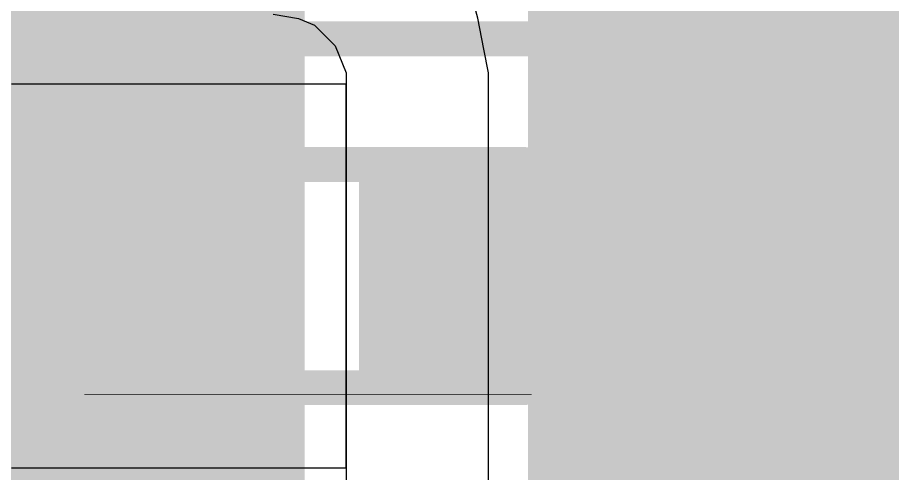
# Model space of a CAD drawing. Header units: inches. Extents: x 0 to 198, y 0 to 199.
# Drawn here: x 0.1131 to 0.2385, y 1.1717 to 1.2371 of the extents above; entities that cross this region are included whole.
import ezdxf

# ---------------------------------------------------------------- set-up
doc = ezdxf.new("R2010")
doc.units = ezdxf.units.IN
doc.header["$MEASUREMENT"] = 0
for name, color, linetype in [('Bottom Layer', 5, 'Continuous'), ('Bottom Paste', 16, 'Continuous'), ('Bottom Solder', 6, 'Continuous'), ('Top Layer', 1, 'Continuous'), ('Top Overlay', 2, 'Continuous'), ('Top Paste', 8, 'Continuous'), ('Top Solder', 216, 'Continuous')]:
    doc.layers.add(name, color=color, linetype=linetype)

# ---------------------------------------------------------------- blocks, each defined once
blk = doc.blocks.new('R___0402_178')
at = {"layer": 'Top Layer'}
for points in [[(-0.0275, -0.0125), (-0.0275, 0.0125), (-0.0095, 0.0125), (-0.0095, -0.0125)], [(0.0095, -0.0125), (0.0095, 0.0125), (0.0275, 0.0125), (0.0275, -0.0125)]]:
    blk.add_hatch(color=1, dxfattribs=at).paths.add_polyline_path(points)
at = {"layer": 'Top Paste'}
for points in [[(-0.0275, -0.0125), (-0.0275, 0.0125), (-0.0095, 0.0125), (-0.0095, -0.0125)], [(0.0095, -0.0125), (0.0095, 0.0125), (0.0275, 0.0125), (0.0275, -0.0125)]]:
    blk.add_hatch(color=8, dxfattribs=at).paths.add_polyline_path(points)
at = {"layer": 'Top Solder'}
for points in [[(-0.02966, -0.01466), (-0.02966, 0.01467), (-0.00733, 0.01467), (-0.00733, -0.01466)], [(0.00734, -0.01466), (0.00734, 0.01467), (0.02967, 0.01467), (0.02967, -0.01466)]]:
    blk.add_hatch(color=216, dxfattribs=at).paths.add_polyline_path(points)
at = {"layer": 'Top Overlay'}
for points in [[(-0.031, 0.016, 0.005, 0.005, 0), (0.031, 0.016, 0.005, 0.005, 0)], [(-0.031, -0.016, 0.005, 0.005, 0), (-0.031, 0.016, 0.005, 0.005, 0)], [(0.031, -0.016, 0.005, 0.005, 0), (0.031, 0.016, 0.005, 0.005, 0)], [(-0.031, -0.016, 0.005, 0.005, 0), (0.031, -0.016, 0.005, 0.005, 0)], [(-0.032, -0.017, 0.000127, 0.000127, 0), (0.032, -0.017, 0.000127, 0.000127, 0)]]:
    blk.add_lwpolyline(points, format="xyseb", dxfattribs=at)
for points in [[(-0.03225, 0.016, 0.0025, 0.0025, 1), (-0.02975, 0.016, 0.0025, 0.0025, 1)], [(-0.03225, 0.016, 0.0025, 0.0025, 1), (-0.02975, 0.016, 0.0025, 0.0025, 1)], [(0.02975, 0.016, 0.0025, 0.0025, 1), (0.03225, 0.016, 0.0025, 0.0025, 1)], [(0.02975, 0.016, 0.0025, 0.0025, 1), (0.03225, 0.016, 0.0025, 0.0025, 1)], [(-0.03225, -0.016, 0.0025, 0.0025, 1), (-0.02975, -0.016, 0.0025, 0.0025, 1)], [(-0.03225, -0.016, 0.0025, 0.0025, 1), (-0.02975, -0.016, 0.0025, 0.0025, 1)], [(0.02975, -0.016, 0.0025, 0.0025, 1), (0.03225, -0.016, 0.0025, 0.0025, 1)], [(0.02975, -0.016, 0.0025, 0.0025, 1), (0.03225, -0.016, 0.0025, 0.0025, 1)], [(-0.03203, -0.017, 0.0000635, 0.0000635, 1), (-0.03197, -0.017, 0.0000635, 0.0000635, 1)], [(0.03197, -0.017, 0.0000635, 0.0000635, 1), (0.03203, -0.017, 0.0000635, 0.0000635, 1)]]:
    blk.add_lwpolyline(points, format="xyseb", close=True, dxfattribs=at)
blk = doc.blocks.new('U263_163N_4BQC65_235')
at = {"layer": 'Top Overlay'}
for points in [[(-0.173, 0.067, 0.005, 0.005, 0), (-0.173, -0.067, 0.005, 0.005, 0)], [(-0.173, -0.067, 0.005, 0.005, 0), (-0.133, -0.067, 0.005, 0.005, 0)]]:
    blk.add_lwpolyline(points, format="xyseb", dxfattribs=at)
blk.add_lwpolyline([(-0.17425, -0.067, 0.0025, 0.0025, 1), (-0.17175, -0.067, 0.0025, 0.0025, 1)], format="xyseb", close=True, dxfattribs=at)
blk.add_lwpolyline([(-0.17425, -0.067, 0.0025, 0.0025, 1), (-0.17175, -0.067, 0.0025, 0.0025, 1)], format="xyseb", close=True, dxfattribs=at)
blk = doc.blocks.new('C___1206_B_354')
at = {"layer": 'Bottom Layer'}
for points in [[(-0.08, 0.035), (-0.02, 0.035), (-0.02, -0.035), (-0.08, -0.035)], [(0.02, 0.035), (0.08, 0.035), (0.08, -0.035), (0.02, -0.035)]]:
    blk.add_hatch(color=5, dxfattribs=at).paths.add_polyline_path(points)
at = {"layer": 'Bottom Paste'}
for points in [[(-0.08, 0.035), (-0.02, 0.035), (-0.02, -0.035), (-0.08, -0.035)], [(0.02, 0.035), (0.08, 0.035), (0.08, -0.035), (0.02, -0.035)]]:
    blk.add_hatch(color=16, dxfattribs=at).paths.add_polyline_path(points)
at = {"layer": 'Bottom Solder'}
for points in [[(-0.084, 0.039), (-0.016, 0.039), (-0.016, -0.039), (-0.084, -0.039)], [(0.016, 0.039), (0.084, 0.039), (0.084, -0.039), (0.016, -0.039)]]:
    blk.add_hatch(color=6, dxfattribs=at).paths.add_polyline_path(points)

msp = doc.modelspace()

# ---------------------------------------------------------------- linework, layer by layer
at = {"layer": 'Bottom Layer'}
for p, q in [((0.17907, 1.23696), (0.17818, 1.24032)), ((0.14973, 1.23757), (0.15339, 1.23692)), ((0.15339, 1.23692), (0.15568, 1.23597)), ((0.17994, 1.23255), (0.17907, 1.23696)), ((0.15568, 1.23597), (0.15863, 1.23302)), ((0.15863, 1.23302), (0.16023, 1.22916)), ((0.18062, 1.22916), (0.17994, 1.23255)), ((0.16023, 1.22916), (0.16023, 1.22707)), ((0.18062, 1.22915), (0.18062, 1.22916)), ((0.18062, 1.22707), (0.18062, 1.22915)), ((0.18062, 1.22915), (0.18062, 1.22915)), ((0.16023, 1.22707), (0.16023, 1.20103)), ((0.18062, 1.20103), (0.18062, 1.22707)), ((0.16023, 1.20103), (0.16023, 1.1158)), ((0.18062, 1.1158), (0.18062, 1.20103))]:
    msp.add_line(p, q, dxfattribs=at)
for points in [[(0.20434, 1.21796, 0.015, 0.015, 0), (0.20434, 1.25938, 0.015, 0.015, 0)], [(0.20434, 1.21796, 0.015, 0.015, 0), (0.22028, 1.20202, 0.015, 0.015, 0)], [(0.22028, 1.20202, 0.015, 0.015, 0), (0.22215, 1.20015, 0.015, 0.015, 0)], [(0.22215, 1.20015, 0.015, 0.015, 0), (0.26626, 1.20015, 0.015, 0.015, 0)]]:
    msp.add_lwpolyline(points, format="xyseb", dxfattribs=at)
for points in [[(0.20059, 1.21796, 0.0075, 0.0075, 1), (0.20809, 1.21796, 0.0075, 0.0075, 1)], [(0.20059, 1.21796, 0.0075, 0.0075, 1), (0.20809, 1.21796, 0.0075, 0.0075, 1)], [(0.21653, 1.20202, 0.0075, 0.0075, 1), (0.22403, 1.20202, 0.0075, 0.0075, 1)], [(0.21653, 1.20202, 0.0075, 0.0075, 1), (0.22403, 1.20202, 0.0075, 0.0075, 1)], [(0.2184, 1.20015, 0.0075, 0.0075, 1), (0.2259, 1.20015, 0.0075, 0.0075, 1)], [(0.2184, 1.20015, 0.0075, 0.0075, 1), (0.2259, 1.20015, 0.0075, 0.0075, 1)]]:
    msp.add_lwpolyline(points, format="xyseb", close=True, dxfattribs=at)
at = {"layer": 'Top Layer'}
for p, q in [((0.16023, 1.2275), (0.11223, 1.2275)), ((0.16023, 1.1725), (0.16023, 1.2275)), ((0.11223, 1.1725), (0.16023, 1.1725))]:
    msp.add_line(p, q, dxfattribs=at)
for points in [[(0.17323, 1.2, 0.015, 0.015, 0), (0.27024, 1.2, 0.015, 0.015, 0)], [(0.06101, 1.2, 0.01, 0.01, 0), (0.13623, 1.2, 0.01, 0.01, 0)]]:
    msp.add_lwpolyline(points, format="xyseb", dxfattribs=at)
for points in [[(0.16948, 1.2, 0.0075, 0.0075, 1), (0.17698, 1.2, 0.0075, 0.0075, 1)], [(0.13373, 1.2, 0.005, 0.005, 1), (0.13873, 1.2, 0.005, 0.005, 1)]]:
    msp.add_lwpolyline(points, format="xyseb", close=True, dxfattribs=at)

# ---------------------------------------------------------------- block references
for name, p, rotation in [('U263_163N_4BQC65_235', (0.17028, 1.40702), 90), ('C___1206_B_354', (0.17028, 1.20202), 180)]:
    msp.add_blockref(name, p, dxfattribs=dict(rotation=rotation))
msp.add_blockref('R___0402_178', (0.15473, 1.2))

doc.saveas('drawing.dxf')
